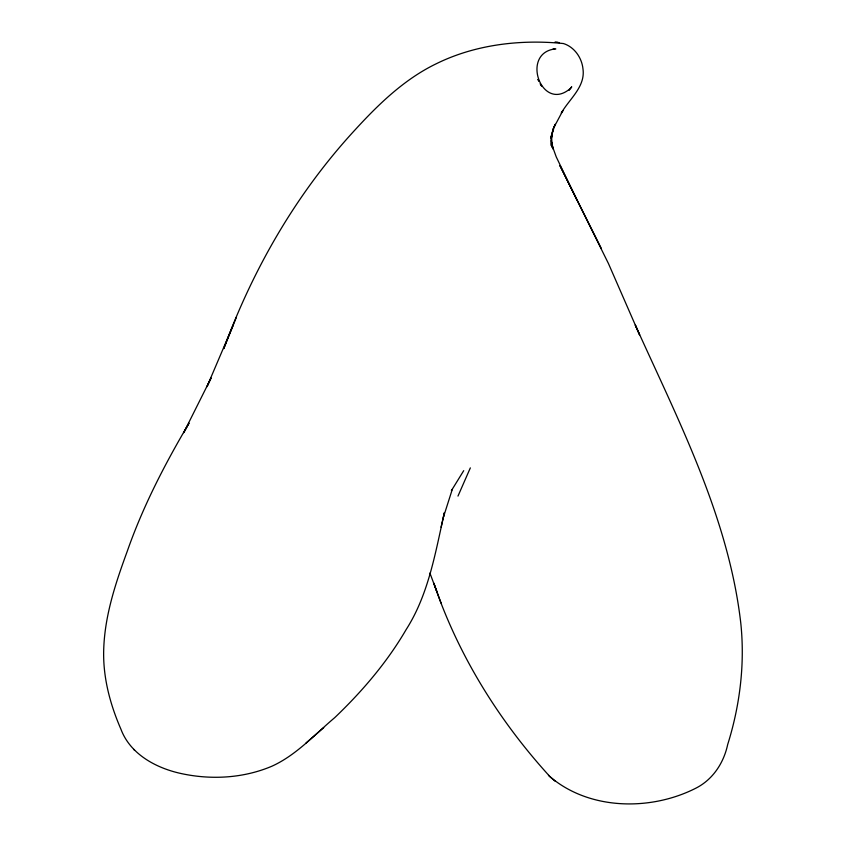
<?xml version="1.0" encoding="UTF-8"?>
<svg xmlns="http://www.w3.org/2000/svg" width="846" height="846" viewBox="0 0 846 846"><rect width="100%" height="100%" fill="white"/><g stroke="black" fill="none" stroke-linecap="round" stroke-linejoin="round"><path stroke-width="1.27" d="M551.803 135.349L551.296 145.628L551.148 135.836L552.311 147.627L551.529 142.34M551.74 135.159L551.359 138.469L553.284 128.666M553.305 128.423L551.507 135.223L555.166 124.299L553.781 127.661L562.886 110.604L561.31 113.068C569.147 99.13 585.548 86.874 582.979 68.949C581.858 57.782 574.392 46.985 563.457 43.548C520.671 39.202 475.325 44.5 436.388 63.693C404.758 78.942 379.019 103.741 355.542 129.353C297.083 192.518 253.409 267.992 223.799 348.594L236.372 317.313M441.073 527.185L444.404 512.665C435.341 552.65 428.668 594.326 406.175 629.53C387.066 662.333 362.12 691.489 334.73 717.641C314.532 734.656 296.269 755.192 271.82 766.254C242.897 778.5 210.072 780.128 179.616 773.202C155.23 767.586 130.136 753.818 120.936 729.22C109.8 703.586 102.525 675.933 103.772 647.803C105.105 614.397 115.828 582.503 127.217 551.38C142.921 506.447 164.854 464.084 189.018 423.18L183.741 432.666L211.077 378.025L206.995 386.675L233.147 325.276M443.378 517.318L452.25 489.485M457.982 496.084L470.344 467.88M463.714 470.672L451.383 490.669M569.083 90.406L571.737 86.81L570.331 88.502C541.715 113.142 520.174 53.309 554.87 48.962L553.073 49.036M305.977 743.031L323.711 727.645M554.299 49.047L555.833 48.952M558.17 42.459L559.439 42.628M441.083 603.124L433.787 583.106C458.056 655.079 499.055 720.919 550.154 776.84C589.768 810.468 651.145 811.071 696.11 788.06C713.009 779.388 723.806 762.754 727.687 744.512C739.964 705.395 745.072 663.835 740.768 622.973C728.543 517.118 678.481 420.853 635.283 324.991L639.618 334.921L608.464 263.571L559.893 165.562L601.347 248.481M548.462 775.391L555.304 781.313M133.784 749.397L134.577 750.328M541.895 86.345L540.964 85.097M540.118 83.765L540.996 85.139M576.856 199.889L556.224 156.848L551.444 143.661L553.316 149.213L551.19 140.7M429.905 573.059L436.97 591.936M557.641 42.395L554.987 42.3L557.641 42.395M538.68 80.93L538.098 79.439L538.68 80.93"/></g></svg>
